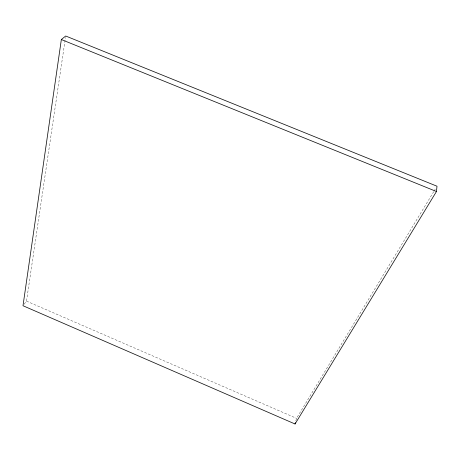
<?xml version="1.0" encoding="UTF-8"?>
<svg xmlns="http://www.w3.org/2000/svg" width="460" height="460" viewBox="0 0 460 460"><rect width="100%" height="100%" fill="white"/><g stroke="black" fill="none" stroke-linecap="round" stroke-linejoin="round"><path stroke-width="0.34" stroke-dasharray="2.3 1.72" d="M24.167 304.192L26.502 301.116L65.492 37.427M295.872 420.848L296.533 418.324L433.653 191.745M434.027 191.136L435.884 188.065M26.502 301.116L296.533 418.324"/><path stroke-width="0.69" d="M436.465 191.509L437 186.219L65.7 36.006L61.347 39.537L23 305.733L295.044 423.993L436.465 191.509L61.347 39.537M295.044 423.993L295.372 422.734"/></g></svg>
